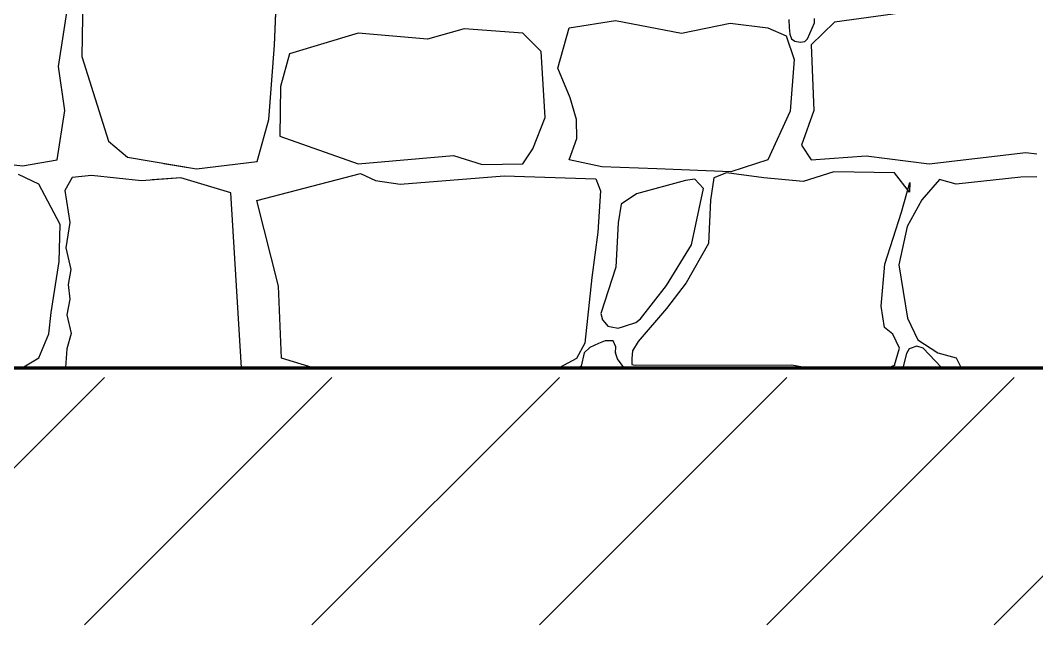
# Model space of a CAD drawing. Header units: feet. Extents: x -10410 to 374725, y -46422 to 88923.
# Drawn here: x 256358 to 257180, y 1230 to 1718 of the extents above; entities that cross this region are included whole.
import ezdxf

# ---------------------------------------------------------------- set-up
doc = ezdxf.new("R2010")
doc.units = ezdxf.units.FT
doc.header["$MEASUREMENT"] = 0
doc.layers.add('2D - Общий_Ном._пера__118', color=7, linetype='Continuous', lineweight=5, true_color=0x573938)
doc.layers.add('Конструктив - Стены Несущие_Ном._пера__87', color=7, linetype='Continuous', lineweight=25, true_color=0x6a6a6a)
doc.layers.add('Местность - Рельеф_Ном._пера__53', color=54, linetype='Continuous', lineweight=80)

# ---------------------------------------------------------------- blocks, each defined once
blk = doc.blocks.new('*X48')
at = {"layer": 'Конструктив - Стены Несущие_Ном._пера__87', "linetype": 'Continuous'}
for p, q in [((256563.82, 1698.41), (256569.5, 1828.05)), ((256389.2, 1681.03), (256397.87, 1737.5)), ((256408.97, 1737.66), (256408.02, 1689.2)), ((257083.38, 1726.1), (257016.51, 1716.94)), ((256802.02, 1712.48), (256839.42, 1718.42)), ((256839.42, 1718.42), (256892.91, 1708.02)), ((256979.57, 1719.17), (256979.86, 1712.55)), ((257000.48, 1716.47), (257000.35, 1719.88)), ((256717.06, 1711.49), (256687.59, 1703.32)), ((256764.63, 1708.02), (256717.06, 1711.49)), ((256792.85, 1679.79), (256802.02, 1712.48)), ((256892.91, 1708.02), (256932.3, 1716.2)), ((256932.3, 1716.2), (256962.76, 1712.48)), ((256962.76, 1712.48), (256977.37, 1705.79)), ((256979.86, 1712.55), (256980.37, 1707.27)), ((256994.62, 1703.57), (257000.48, 1716.47)), ((257016.51, 1716.94), (256997.68, 1698.61)), ((256631.57, 1708.02), (256576.08, 1691.42)), ((256687.59, 1703.32), (256631.57, 1708.02)), ((256779.48, 1693.16), (256764.63, 1708.02)), ((256977.37, 1705.79), (256983.81, 1686.72)), ((256980.37, 1707.27), (256981.89, 1703.57)), ((256981.89, 1703.57), (256984.56, 1701.67)), ((256984.56, 1701.67), (256988.67, 1700.81)), ((256988.67, 1700.81), (256992.44, 1701.35)), ((256992.44, 1701.35), (256994.62, 1703.57)), ((256559.15, 1638.26), (256563.82, 1698.41)), ((256782.7, 1639.91), (256779.48, 1693.16)), ((256997.68, 1698.61), (256999.91, 1645.61)), ((256408.02, 1689.2), (256429.57, 1620.59)), ((256576.08, 1691.42), (256568.56, 1664.96)), ((256983.81, 1686.72), (256980.59, 1645.11)), ((256394.4, 1645.61), (256389.2, 1681.03)), ((256802.76, 1655.76), (256792.85, 1679.79)), ((256568.56, 1664.96), (256568.07, 1624.66)), ((256807.96, 1638.18), (256802.76, 1655.76)), ((256388.21, 1605.73), (256394.4, 1645.61)), ((256980.59, 1645.11), (256962.76, 1605.73)), ((256999.91, 1645.61), (256990, 1617.37)), ((256549.77, 1604.16), (256559.15, 1638.26)), ((256772.54, 1614.4), (256782.7, 1639.91)), ((256808.21, 1622.82), (256807.96, 1638.18)), ((256429.57, 1620.59), (256444.93, 1607.71)), ((256568.07, 1624.66), (256631.57, 1602.51)), ((256802.02, 1605.73), (256808.21, 1622.82)), ((256271.31, 1611.43), (256359.97, 1600.78)), ((256764.63, 1602.51), (256772.54, 1614.4)), ((256990, 1617.37), (256997.68, 1605.73)), ((257093.04, 1602.51), (257171.31, 1611.43)), ((257171.31, 1611.43), (257179.99, 1610.38)), ((256359.97, 1600.78), (256388.21, 1605.73)), ((256444.93, 1607.71), (256500.9, 1598.3)), ((256500.9, 1598.3), (256549.77, 1604.16)), ((256631.57, 1602.51), (256708.64, 1609.2)), ((256708.64, 1609.2), (256731.68, 1601.77)), ((256731.68, 1601.77), (256764.63, 1602.51)), ((256828.52, 1600.03), (256802.02, 1605.73)), ((256962.76, 1605.73), (256932.79, 1595.82)), ((256997.68, 1605.73), (257042.02, 1608.95)), ((257042.02, 1608.95), (257093.04, 1602.51)), ((256549.43, 1572.71), (256633.35, 1594.59)), ((256633.35, 1594.59), (256645.48, 1588.89)), ((256872.85, 1598.3), (256828.52, 1600.03)), ((256932.79, 1595.82), (256872.85, 1598.3)), ((256929.32, 1595.08), (256918.92, 1591.12)), ((256959.54, 1591.12), (256929.32, 1595.08)), ((257016.01, 1595.82), (256991.24, 1588.15)), ((257065.05, 1595.08), (257016.01, 1595.82)), ((257077.19, 1579.48), (257065.05, 1595.08)), ((256373.35, 1585.92), (256356.75, 1593.84)), ((256390.44, 1553.22), (256373.35, 1585.92)), ((256400.35, 1591.37), (256394.33, 1580.88)), ((256415.94, 1592.92), (256400.35, 1591.37)), ((256456.32, 1588.64), (256415.94, 1592.92)), ((256488.02, 1591.12), (256456.32, 1588.64)), ((256528.58, 1578.99), (256488.02, 1591.12)), ((256645.48, 1588.89), (256665.5, 1585.92)), ((256665.5, 1585.92), (256749.46, 1592.6)), ((256749.46, 1592.6), (256823.52, 1590.37)), ((256823.52, 1590.37), (256827.48, 1580.47)), ((256896.13, 1588.89), (256856.48, 1578.16)), ((256903.56, 1589.88), (256896.13, 1588.89)), ((256910.6, 1582.46), (256903.56, 1589.88)), ((256918.92, 1591.12), (256916.2, 1573.04)), ((256991.24, 1588.15), (256959.54, 1591.12)), ((257070.75, 1563.38), (257077.44, 1587.4)), ((257077.44, 1587.4), (257077.19, 1579.48)), ((257101.46, 1589.63), (257087.09, 1573.28)), ((257114.83, 1585.92), (257101.46, 1589.63)), ((257167.1, 1591.61), (257114.83, 1585.92)), ((257179.99, 1591.93), (257167.1, 1591.61)), ((256394.33, 1580.88), (256398.34, 1554.85)), ((256537.14, 1437.22), (256528.58, 1578.99)), ((256827.48, 1580.47), (256825.25, 1547.03)), ((256856.48, 1578.16), (256844.12, 1569.82)), ((256900.84, 1536.88), (256910.6, 1582.46)), ((256567.1, 1503.3), (256549.43, 1572.71)), ((256844.12, 1569.82), (256841.65, 1554.71)), ((256916.2, 1573.04), (256914.71, 1537.87)), ((257087.09, 1573.28), (257075.21, 1551.74)), ((257057.13, 1521.27), (257070.75, 1563.38)), ((256389.7, 1523.5), (256390.44, 1553.22)), ((256398.34, 1554.85), (256395.06, 1534.3)), ((256841.65, 1554.71), (256839.66, 1518.8)), ((256825.25, 1547.03), (256820.3, 1510.37)), ((257075.21, 1551.74), (257068.52, 1520.78)), ((256880.78, 1503.93), (256900.84, 1536.88)), ((256914.71, 1537.87), (256896.63, 1506.16)), ((256395.06, 1534.3), (256399.08, 1516.78)), ((256383.26, 1482.14), (256389.7, 1523.5)), ((257054.15, 1487.34), (257057.13, 1521.27)), ((257068.52, 1520.78), (257075.45, 1477.43)), ((256399.08, 1516.78), (256397.11, 1504.66)), ((256839.66, 1518.8), (256827.67, 1481.39)), ((256397.11, 1504.66), (256398.26, 1492.79)), ((256820.3, 1510.37), (256814.65, 1457.37)), ((256859.73, 1476.94), (256880.78, 1503.93)), ((256896.63, 1506.16), (256880.78, 1485.36)), ((256569.41, 1445.25), (256567.1, 1503.3)), ((256398.26, 1492.79), (256396.05, 1480.34)), ((257056.88, 1470), (257054.15, 1487.34)), ((256381.28, 1464.8), (256383.26, 1482.14)), ((256396.05, 1480.34), (256399.4, 1465.12)), ((256827.67, 1481.39), (256828.96, 1476.06)), ((256880.78, 1485.36), (256857.74, 1458.61)), ((256828.96, 1476.06), (256830.99, 1473.97)), ((256830.99, 1473.97), (256833.25, 1470.97)), ((256833.25, 1470.97), (256836.07, 1470.43)), ((256846.1, 1470.75), (256855.87, 1474.13)), ((256855.87, 1474.13), (256859.73, 1476.94)), ((257075.45, 1477.43), (257083.88, 1460.1)), ((256373.35, 1445.48), (256381.28, 1464.8)), ((256399.4, 1465.12), (256395.97, 1452.75)), ((256836.07, 1470.43), (256841.59, 1469.39)), ((256841.59, 1469.39), (256846.1, 1470.75)), ((257063.81, 1464.55), (257056.88, 1470)), ((257069.01, 1453.16), (257063.81, 1464.55)), ((256814.65, 1457.37), (256807.92, 1444.99)), ((256825.87, 1456.99), (256818.77, 1453.82)), ((256831.08, 1459.23), (256825.87, 1456.99)), ((256837.68, 1459.1), (256831.08, 1459.23)), ((256839.77, 1454.21), (256837.68, 1459.1)), ((256857.74, 1458.61), (256853.29, 1451.08)), ((257083.06, 1454.8), (257077.03, 1452.66)), ((257088.3, 1453.2), (257083.06, 1454.8)), ((257083.88, 1460.1), (257099.97, 1449.45)), ((256395.97, 1452.75), (256394.9, 1437.61)), ((256814.11, 1449.45), (256811.62, 1438.61)), ((256818.77, 1453.82), (256814.11, 1449.45)), ((256839.42, 1449.45), (256839.77, 1454.21)), ((256841.12, 1444.52), (256839.42, 1449.45)), ((256853.29, 1451.08), (256852.75, 1444.79)), ((257065.05, 1439.54), (257069.01, 1453.16)), ((257074.8, 1448.93), (257071.84, 1437.22)), ((257077.03, 1452.66), (257074.8, 1448.93)), ((257102.84, 1437.86), (257088.3, 1453.2)), ((257099.97, 1449.45), (257114.83, 1445.48)), ((256359.94, 1437.22), (256373.35, 1445.48)), ((256594.96, 1437.22), (256569.41, 1445.25)), ((256807.92, 1444.99), (256793.88, 1437.22)), ((256811.62, 1438.61), (256809.91, 1437.22)), ((256846.35, 1437.56), (256841.12, 1444.52)), ((256852.75, 1444.79), (256852.67, 1439.92)), ((256852.67, 1439.92), (256855.27, 1439.54)), ((256855.27, 1439.54), (256982.08, 1439.79)), ((256982.08, 1439.79), (256995.37, 1437.22)), ((257059.86, 1437.22), (257065.05, 1439.54)), ((257114.83, 1445.48), (257118.88, 1437.22)), ((256394.9, 1437.61), (256394.88, 1437.22)), ((256846.43, 1437.22), (256846.35, 1437.56)), ((257103.71, 1437.22), (257102.84, 1437.86))]:
    blk.add_line(p, q, dxfattribs=at)
for p in [(256839.42, 1449.45), (257065.05, 1439.54)]:
    blk.add_point(p, dxfattribs=at)
blk = doc.blocks.new('Штриховка_24', base_point=(0, 0))
at = {"layer": 'Конструктив - Стены Несущие_Ном._пера__87', "linetype": 'Continuous'}
blk.add_blockref('*X48', (0, 0), dxfattribs=at)
blk = doc.blocks.new('*X52')
at = {"layer": 'Конструктив - Стены Несущие_Ном._пера__87', "linetype": 'Continuous'}
for p, q in [((256563.82, 1698.41), (256565.26, 1731.25)), ((257083.38, 1726.1), (257016.51, 1716.94)), ((256802.02, 1712.48), (256839.42, 1718.42)), ((256839.42, 1718.42), (256892.91, 1708.02)), ((256979.57, 1719.17), (256979.86, 1712.55)), ((257000.48, 1716.47), (257000.35, 1719.88)), ((256717.06, 1711.49), (256687.59, 1703.32)), ((256764.63, 1708.02), (256717.06, 1711.49)), ((256792.85, 1679.79), (256802.02, 1712.48)), ((256892.91, 1708.02), (256932.3, 1716.2)), ((256932.3, 1716.2), (256962.76, 1712.48)), ((256962.76, 1712.48), (256977.37, 1705.79)), ((256979.86, 1712.55), (256980.37, 1707.27)), ((256994.62, 1703.57), (257000.48, 1716.47)), ((257016.51, 1716.94), (256997.68, 1698.61)), ((256631.57, 1708.02), (256576.08, 1691.42)), ((256687.59, 1703.32), (256631.57, 1708.02)), ((256779.48, 1693.16), (256764.63, 1708.02)), ((256977.37, 1705.79), (256983.81, 1686.72)), ((256980.37, 1707.27), (256981.89, 1703.57)), ((256981.89, 1703.57), (256984.56, 1701.67)), ((256984.56, 1701.67), (256988.67, 1700.81)), ((256988.67, 1700.81), (256992.44, 1701.35)), ((256992.44, 1701.35), (256994.62, 1703.57)), ((256559.15, 1638.26), (256563.82, 1698.41)), ((256782.7, 1639.91), (256779.48, 1693.16)), ((256997.68, 1698.61), (256999.91, 1645.61)), ((256576.08, 1691.42), (256568.56, 1664.96)), ((256983.81, 1686.72), (256980.59, 1645.11)), ((256802.76, 1655.76), (256792.85, 1679.79)), ((256568.56, 1664.96), (256568.07, 1624.66)), ((256807.96, 1638.18), (256802.76, 1655.76)), ((256980.59, 1645.11), (256962.76, 1605.73)), ((256999.91, 1645.61), (256990, 1617.37)), ((256549.77, 1604.16), (256559.15, 1638.26)), ((256772.54, 1614.4), (256782.7, 1639.91)), ((256808.21, 1622.82), (256807.96, 1638.18)), ((256568.07, 1624.66), (256631.57, 1602.51)), ((256802.02, 1605.73), (256808.21, 1622.82)), ((256764.63, 1602.51), (256772.54, 1614.4)), ((256990, 1617.37), (256997.68, 1605.73)), ((257093.04, 1602.51), (257171.31, 1611.43)), ((257171.31, 1611.43), (257179.99, 1610.38)), ((256474.4, 1602.76), (256500.9, 1598.3)), ((256500.9, 1598.3), (256549.77, 1604.16)), ((256631.57, 1602.51), (256708.64, 1609.2)), ((256708.64, 1609.2), (256731.68, 1601.77)), ((256731.68, 1601.77), (256764.63, 1602.51)), ((256828.52, 1600.03), (256802.02, 1605.73)), ((256962.76, 1605.73), (256932.79, 1595.82)), ((256997.68, 1605.73), (257042.02, 1608.95)), ((257042.02, 1608.95), (257093.04, 1602.51)), ((256549.43, 1572.71), (256633.35, 1594.59)), ((256633.35, 1594.59), (256645.48, 1588.89)), ((256872.85, 1598.3), (256828.52, 1600.03)), ((256932.79, 1595.82), (256872.85, 1598.3)), ((256929.32, 1595.08), (256918.92, 1591.12)), ((256959.54, 1591.12), (256929.32, 1595.08)), ((257016.01, 1595.82), (256991.24, 1588.15)), ((257065.05, 1595.08), (257016.01, 1595.82)), ((257077.19, 1579.48), (257065.05, 1595.08)), ((256488.02, 1591.12), (256464.89, 1589.31)), ((256528.58, 1578.99), (256488.02, 1591.12)), ((256645.48, 1588.89), (256665.5, 1585.92)), ((256665.5, 1585.92), (256749.46, 1592.6)), ((256749.46, 1592.6), (256823.52, 1590.37)), ((256823.52, 1590.37), (256827.48, 1580.47)), ((256896.13, 1588.89), (256856.48, 1578.16)), ((256903.56, 1589.88), (256896.13, 1588.89)), ((256910.6, 1582.46), (256903.56, 1589.88)), ((256918.92, 1591.12), (256916.2, 1573.04)), ((256991.24, 1588.15), (256959.54, 1591.12)), ((257070.75, 1563.38), (257077.44, 1587.4)), ((257077.44, 1587.4), (257077.19, 1579.48)), ((257101.46, 1589.63), (257087.09, 1573.28)), ((257114.83, 1585.92), (257101.46, 1589.63)), ((257167.1, 1591.61), (257114.83, 1585.92)), ((257179.99, 1591.93), (257167.1, 1591.61)), ((256537.14, 1437.22), (256528.58, 1578.99)), ((256827.48, 1580.47), (256825.25, 1547.03)), ((256856.48, 1578.16), (256844.12, 1569.82)), ((256900.84, 1536.88), (256910.6, 1582.46)), ((256567.1, 1503.3), (256549.43, 1572.71)), ((256844.12, 1569.82), (256841.65, 1554.71)), ((256916.2, 1573.04), (256914.71, 1537.87)), ((257087.09, 1573.28), (257075.21, 1551.74)), ((257057.13, 1521.27), (257070.75, 1563.38)), ((256841.65, 1554.71), (256839.66, 1518.8)), ((256825.25, 1547.03), (256820.3, 1510.37)), ((257075.21, 1551.74), (257068.52, 1520.78)), ((256880.78, 1503.93), (256900.84, 1536.88)), ((256914.71, 1537.87), (256896.63, 1506.16)), ((257054.15, 1487.34), (257057.13, 1521.27)), ((257068.52, 1520.78), (257075.45, 1477.43)), ((256839.66, 1518.8), (256827.67, 1481.39)), ((256820.3, 1510.37), (256814.65, 1457.37)), ((256859.73, 1476.94), (256880.78, 1503.93)), ((256896.63, 1506.16), (256880.78, 1485.36)), ((256569.41, 1445.25), (256567.1, 1503.3)), ((257056.88, 1470), (257054.15, 1487.34)), ((256827.67, 1481.39), (256828.96, 1476.06)), ((256880.78, 1485.36), (256857.74, 1458.61)), ((256828.96, 1476.06), (256830.99, 1473.97)), ((256830.99, 1473.97), (256833.25, 1470.97)), ((256833.25, 1470.97), (256836.07, 1470.43)), ((256846.1, 1470.75), (256855.87, 1474.13)), ((256855.87, 1474.13), (256859.73, 1476.94)), ((257075.45, 1477.43), (257083.88, 1460.1)), ((256836.07, 1470.43), (256841.59, 1469.39)), ((256841.59, 1469.39), (256846.1, 1470.75)), ((257063.81, 1464.55), (257056.88, 1470)), ((257069.01, 1453.16), (257063.81, 1464.55)), ((256814.65, 1457.37), (256807.92, 1444.99)), ((256825.87, 1456.99), (256818.77, 1453.82)), ((256831.08, 1459.23), (256825.87, 1456.99)), ((256837.68, 1459.1), (256831.08, 1459.23)), ((256839.77, 1454.21), (256837.68, 1459.1)), ((256857.74, 1458.61), (256853.29, 1451.08)), ((257083.06, 1454.8), (257077.03, 1452.66)), ((257088.3, 1453.2), (257083.06, 1454.8)), ((257083.88, 1460.1), (257099.97, 1449.45)), ((256814.11, 1449.45), (256811.62, 1438.61)), ((256818.77, 1453.82), (256814.11, 1449.45)), ((256839.42, 1449.45), (256839.77, 1454.21)), ((256841.12, 1444.52), (256839.42, 1449.45)), ((256853.29, 1451.08), (256852.75, 1444.79)), ((257065.05, 1439.54), (257069.01, 1453.16)), ((257074.8, 1448.93), (257071.84, 1437.22)), ((257077.03, 1452.66), (257074.8, 1448.93)), ((257102.84, 1437.86), (257088.3, 1453.2)), ((257099.97, 1449.45), (257114.83, 1445.48)), ((256594.96, 1437.22), (256569.41, 1445.25)), ((256807.92, 1444.99), (256793.88, 1437.22)), ((256811.62, 1438.61), (256809.91, 1437.22)), ((256846.35, 1437.56), (256841.12, 1444.52)), ((256852.75, 1444.79), (256852.67, 1439.92)), ((256852.67, 1439.92), (256855.27, 1439.54)), ((256855.27, 1439.54), (256982.08, 1439.79)), ((256982.08, 1439.79), (256995.37, 1437.22)), ((257059.86, 1437.22), (257065.05, 1439.54)), ((257114.83, 1445.48), (257118.88, 1437.22)), ((256846.43, 1437.22), (256846.35, 1437.56)), ((257103.71, 1437.22), (257102.84, 1437.86))]:
    blk.add_line(p, q, dxfattribs=at)
for p in [(256839.42, 1449.45), (257065.05, 1439.54)]:
    blk.add_point(p, dxfattribs=at)
blk = doc.blocks.new('Штриховка_26', base_point=(0, 0))
at = {"layer": 'Конструктив - Стены Несущие_Ном._пера__87', "linetype": 'Continuous'}
blk.add_blockref('*X52', (0, 0), dxfattribs=at)

msp = doc.modelspace()

# ---------------------------------------------------------------- hatches: boundary and pattern name
at = {"layer": '2D - Общий_Ном._пера__118', "linetype": 'Continuous'}
h = msp.add_hatch(dxfattribs=at)
h.set_pattern_fill('ЛИНИИ_НАКЛОННЫЕ__ШАГ_1_5_', color=256, style=0, pattern_type=2)
h.set_pattern_definition([(45, (0, 0), (-91.92388, 91.92388), [])])
h.paths.add_polyline_path([(244137.47739, 1437.21988), (244137.47739, 1429.5641), (265651.78297, 1429.5641), (265651.78297, 1229.5641), (244137.47739, 1229.5641), (241582.37199, 1229.5641), (241582.37199, 1437.21988)])

# ---------------------------------------------------------------- linework, layer by layer
at = {"layer": 'Местность - Рельеф_Ном._пера__53', "linetype": 'Continuous', "flags": 128}
msp.add_lwpolyline([(247162.41413, 1437.21988), (265549.34495, 1437.21988)], dxfattribs=at)

# ---------------------------------------------------------------- block references
at = {"layer": 'Конструктив - Стены Несущие_Ном._пера__87', "linetype": 'Continuous'}
for name in ['Штриховка_24', 'Штриховка_26']:
    msp.add_blockref(name, (0, 0), dxfattribs=at)

doc.saveas('drawing.dxf')
